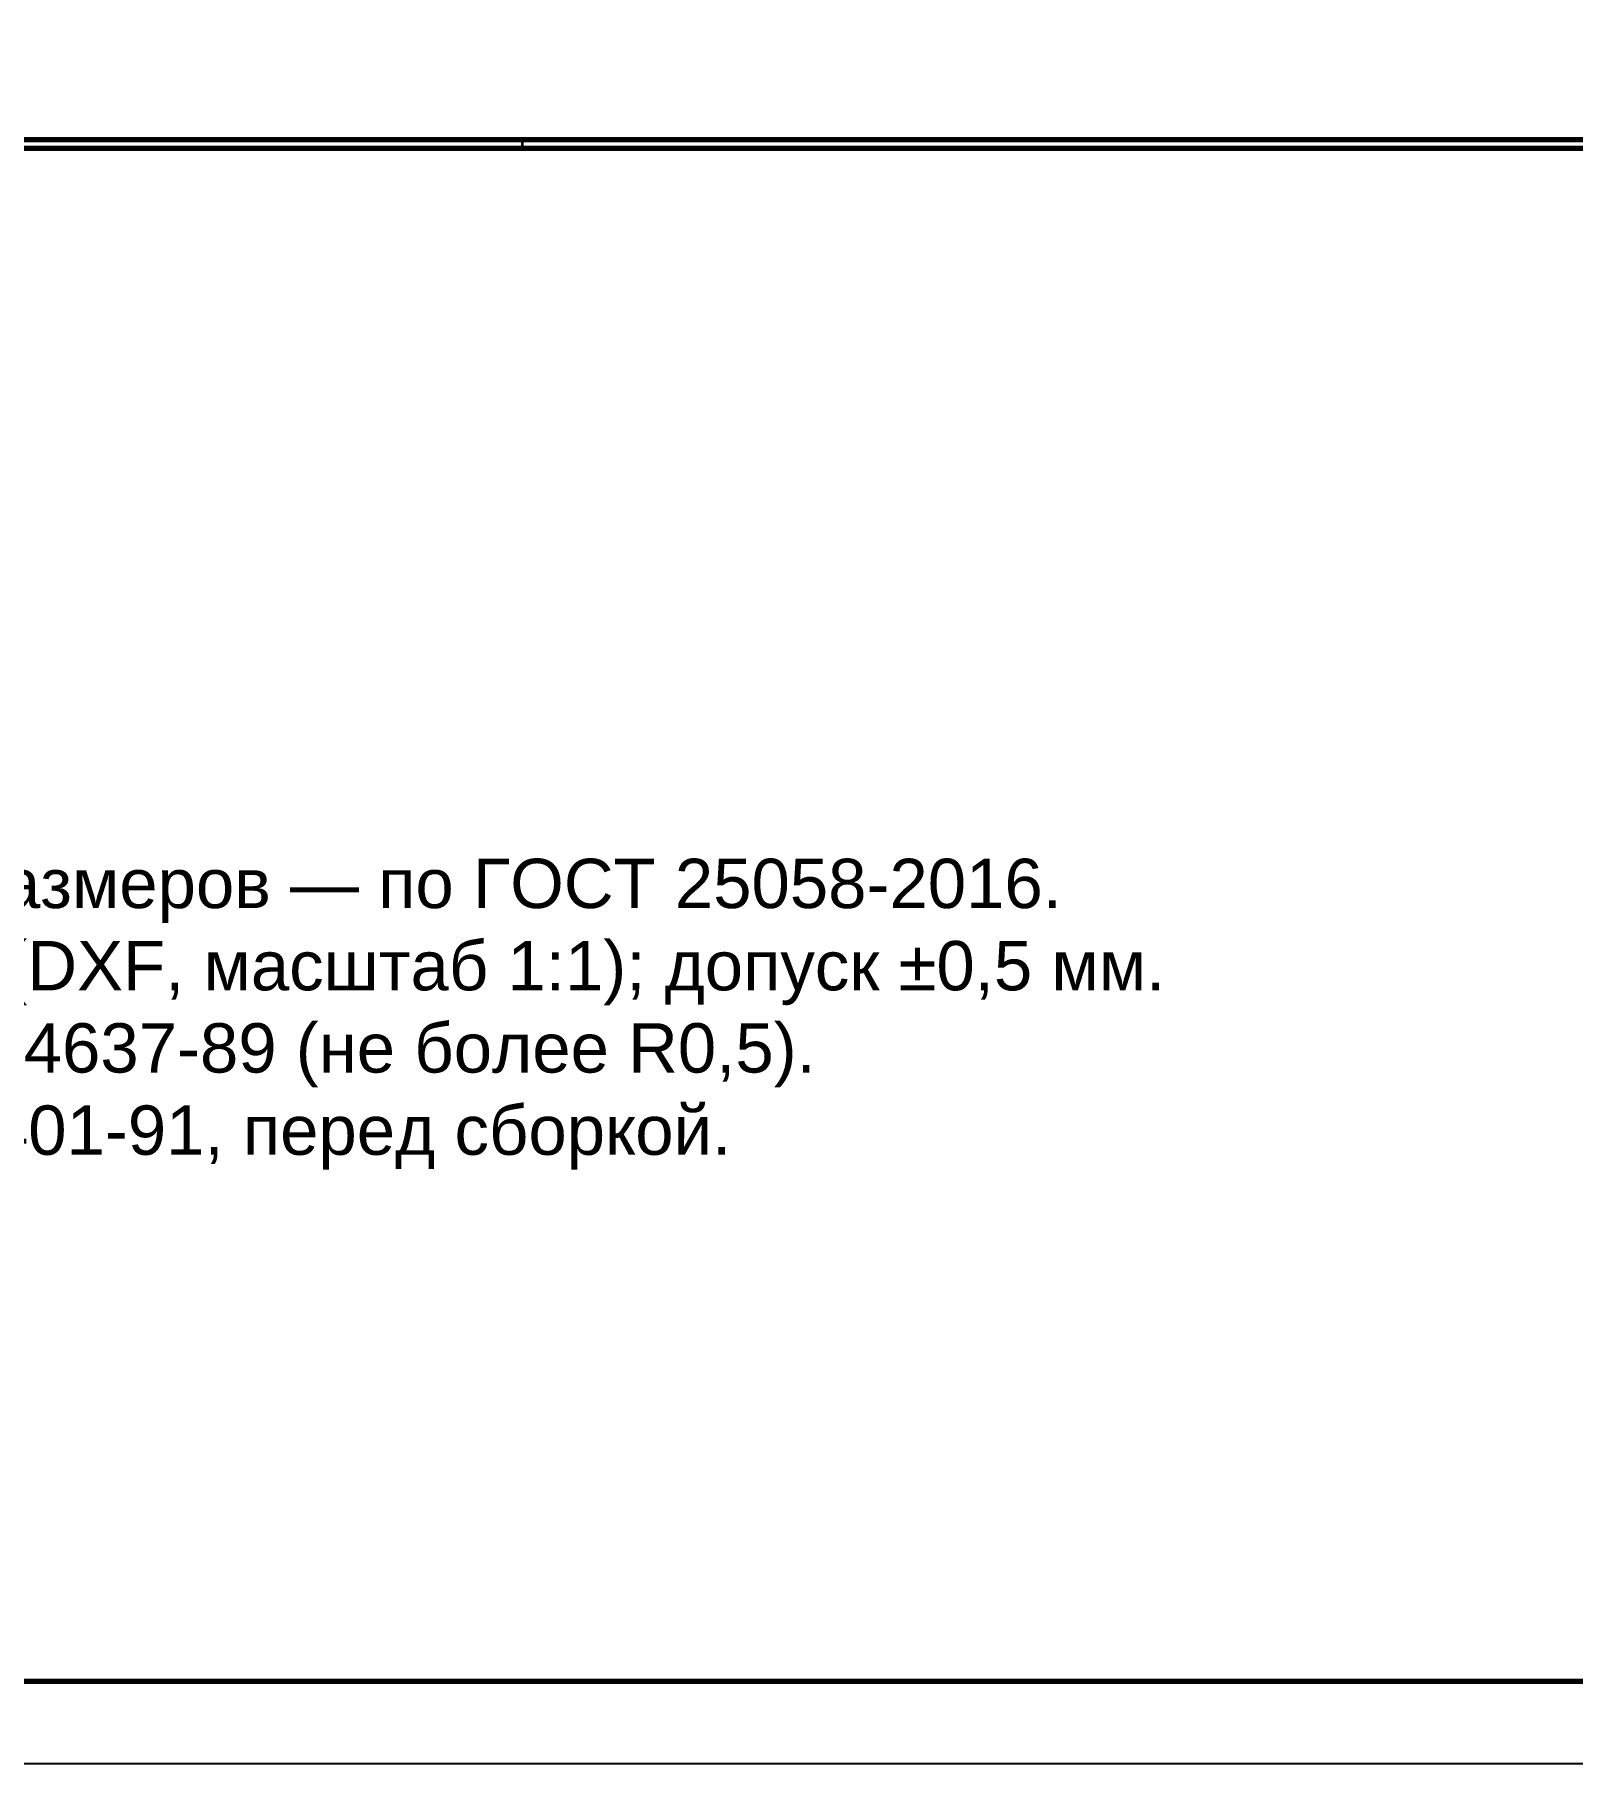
# Model space of a CAD drawing. Header units: millimetres. Extents: x 0 to 420, y 0 to 297.
# Drawn here: x 109.7 to 203.2, y 0 to 105.1 of the extents above; entities that cross this region are included whole.
import ezdxf

# ---------------------------------------------------------------- set-up
doc = ezdxf.new("R2010")
doc.units = ezdxf.units.MM
doc.linetypes.add('DASHED', pattern=[1.524, 1.27, -0.254])
doc.styles.add('GOST', font='Arial')

msp = doc.modelspace()

# ---------------------------------------------------------------- linework, layer by layer
at = {"color": 1, "lineweight": 70}
for p, q in [((364.37, 98.7), (65, 98.7)), ((65, 98.2), (364.37, 98.2))]:
    msp.add_line(p, q, dxfattribs=at)
at = {"color": 5, "linetype": 'DASHED', "lineweight": 35}
for p, q in [((139.39, 98.7), (65, 98.7)), ((139.39, 98.2), (65, 98.2)), ((110.19, 98.7), (110.17, 98.7)), ((110.17, 98.7), (110.17, 98.7)), ((110.17, 98.7), (110.17, 98.7)), ((110.17, 98.7), (110.17, 98.7)), ((110.17, 98.7), (110.18, 98.7)), ((110.18, 98.2), (110.17, 98.2)), ((110.17, 98.2), (110.17, 98.2)), ((110.17, 98.2), (110.17, 98.2)), ((110.17, 98.2), (110.17, 98.2)), ((110.17, 98.2), (110.19, 98.2)), ((110.18, 98.7), (110.19, 98.7)), ((110.19, 98.2), (110.18, 98.2)), ((110.23, 98.7), (110.19, 98.7)), ((110.19, 98.7), (110.21, 98.7)), ((110.21, 98.2), (110.19, 98.2)), ((110.19, 98.2), (110.23, 98.2)), ((110.21, 98.7), (110.22, 98.7)), ((110.22, 98.2), (110.21, 98.2)), ((110.22, 98.7), (110.24, 98.7)), ((110.24, 98.2), (110.22, 98.2)), ((110.27, 98.7), (110.23, 98.7)), ((110.23, 98.2), (110.27, 98.2)), ((110.24, 98.7), (110.27, 98.7)), ((110.27, 98.2), (110.24, 98.2)), ((110.33, 98.7), (110.27, 98.7)), ((110.27, 98.7), (110.29, 98.7)), ((110.29, 98.2), (110.27, 98.2)), ((110.27, 98.2), (110.33, 98.2)), ((110.29, 98.7), (110.32, 98.7)), ((110.32, 98.2), (110.29, 98.2)), ((110.32, 98.7), (110.35, 98.7)), ((110.35, 98.2), (110.32, 98.2)), ((110.4, 98.7), (110.33, 98.7)), ((110.33, 98.2), (110.4, 98.2)), ((110.35, 98.7), (110.38, 98.7)), ((110.38, 98.2), (110.35, 98.2)), ((110.38, 98.7), (110.42, 98.7)), ((110.42, 98.2), (110.38, 98.2)), ((110.47, 98.7), (110.4, 98.7)), ((110.4, 98.2), (110.47, 98.2)), ((110.42, 98.7), (110.46, 98.7)), ((110.46, 98.2), (110.42, 98.2)), ((110.46, 98.7), (111.49, 98.7)), ((111.49, 98.2), (110.46, 98.2)), ((110.55, 98.7), (110.47, 98.7)), ((110.47, 98.2), (110.55, 98.2)), ((110.64, 98.7), (110.55, 98.7)), ((110.55, 98.2), (110.64, 98.2)), ((110.73, 98.7), (110.64, 98.7)), ((110.64, 98.2), (110.73, 98.2)), ((110.82, 98.7), (110.73, 98.7)), ((110.73, 98.2), (110.82, 98.2)), ((110.91, 98.7), (110.82, 98.7)), ((110.82, 98.2), (110.91, 98.2)), ((110.99, 98.7), (110.91, 98.7)), ((110.91, 98.2), (110.99, 98.2)), ((111.08, 98.7), (110.99, 98.7)), ((110.99, 98.2), (111.08, 98.2)), ((112.1, 98.7), (111.08, 98.7)), ((111.08, 98.2), (112.1, 98.2)), ((111.49, 98.7), (111.57, 98.7)), ((111.57, 98.2), (111.49, 98.2)), ((111.57, 98.7), (111.65, 98.7)), ((111.65, 98.2), (111.57, 98.2)), ((111.65, 98.7), (111.74, 98.7)), ((111.74, 98.2), (111.65, 98.2)), ((111.74, 98.7), (111.83, 98.7)), ((111.83, 98.2), (111.74, 98.2)), ((111.83, 98.7), (111.92, 98.7)), ((111.92, 98.2), (111.83, 98.2)), ((111.92, 98.7), (112.01, 98.7)), ((112.01, 98.2), (111.92, 98.2)), ((112.01, 98.7), (112.09, 98.7)), ((112.09, 98.2), (112.01, 98.2)), ((112.09, 98.7), (112.17, 98.7)), ((112.17, 98.2), (112.09, 98.2)), ((112.14, 98.7), (112.1, 98.7)), ((112.1, 98.2), (112.14, 98.2)), ((112.18, 98.7), (112.14, 98.7)), ((112.14, 98.2), (112.18, 98.2)), ((112.17, 98.7), (112.23, 98.7)), ((112.23, 98.2), (112.17, 98.2)), ((112.21, 98.7), (112.18, 98.7)), ((112.18, 98.2), (112.21, 98.2)), ((112.24, 98.7), (112.21, 98.7)), ((112.21, 98.2), (112.24, 98.2)), ((112.23, 98.7), (112.29, 98.7)), ((112.29, 98.2), (112.23, 98.2)), ((112.27, 98.7), (112.24, 98.7)), ((112.24, 98.2), (112.27, 98.2)), ((112.29, 98.7), (112.27, 98.7)), ((112.27, 98.2), (112.29, 98.2)), ((112.29, 98.7), (112.33, 98.7)), ((112.32, 98.7), (112.29, 98.7)), ((112.29, 98.2), (112.32, 98.2)), ((112.33, 98.2), (112.29, 98.2)), ((112.34, 98.7), (112.32, 98.7)), ((112.32, 98.2), (112.34, 98.2)), ((112.33, 98.7), (112.37, 98.7)), ((112.37, 98.2), (112.33, 98.2)), ((112.35, 98.7), (112.34, 98.7)), ((112.34, 98.2), (112.35, 98.2)), ((112.37, 98.7), (112.35, 98.7)), ((112.35, 98.2), (112.37, 98.2)), ((112.37, 98.7), (112.39, 98.7)), ((112.38, 98.7), (112.37, 98.7)), ((112.37, 98.2), (112.38, 98.2)), ((112.39, 98.2), (112.37, 98.2)), ((112.39, 98.7), (112.38, 98.7)), ((112.38, 98.2), (112.39, 98.2)), ((112.39, 98.7), (112.39, 98.7)), ((112.39, 98.7), (112.39, 98.7)), ((112.39, 98.7), (112.39, 98.7)), ((112.39, 98.2), (112.39, 98.2)), ((112.39, 98.2), (112.39, 98.2)), ((112.39, 98.2), (112.39, 98.2)), ((116.87, 98.7), (116.86, 98.7)), ((116.86, 98.7), (116.86, 98.7)), ((116.86, 98.7), (116.87, 98.7)), ((116.87, 98.2), (116.86, 98.2)), ((116.86, 98.2), (116.86, 98.2)), ((116.86, 98.2), (116.87, 98.2)), ((116.89, 98.7), (116.87, 98.7)), ((116.87, 98.7), (116.88, 98.7)), ((116.88, 98.2), (116.87, 98.2)), ((116.87, 98.2), (116.89, 98.2)), ((116.88, 98.7), (116.89, 98.7)), ((116.89, 98.2), (116.88, 98.2)), ((116.92, 98.7), (116.89, 98.7)), ((116.89, 98.7), (116.9, 98.7)), ((116.9, 98.2), (116.89, 98.2)), ((116.89, 98.2), (116.92, 98.2)), ((116.9, 98.7), (116.92, 98.7)), ((116.92, 98.2), (116.9, 98.2)), ((116.97, 98.7), (116.92, 98.7)), ((116.92, 98.7), (116.94, 98.7)), ((116.94, 98.2), (116.92, 98.2)), ((116.92, 98.2), (116.97, 98.2)), ((116.94, 98.7), (116.96, 98.7)), ((116.96, 98.2), (116.94, 98.2)), ((116.96, 98.7), (116.99, 98.7)), ((116.99, 98.2), (116.96, 98.2)), ((117.02, 98.7), (116.97, 98.7)), ((116.97, 98.2), (117.02, 98.2)), ((116.99, 98.7), (117.02, 98.7)), ((117.02, 98.2), (116.99, 98.2)), ((117.09, 98.7), (117.02, 98.7)), ((117.02, 98.7), (117.05, 98.7)), ((117.05, 98.2), (117.02, 98.2)), ((117.02, 98.2), (117.09, 98.2)), ((117.05, 98.7), (117.08, 98.7)), ((117.08, 98.2), (117.05, 98.2)), ((117.08, 98.7), (117.12, 98.7)), ((117.12, 98.2), (117.08, 98.2)), ((117.17, 98.7), (117.09, 98.7)), ((117.09, 98.2), (117.17, 98.2)), ((117.12, 98.7), (117.15, 98.7)), ((117.15, 98.2), (117.12, 98.2)), ((117.15, 98.7), (118.18, 98.7)), ((118.18, 98.2), (117.15, 98.2)), ((117.25, 98.7), (117.17, 98.7)), ((117.17, 98.2), (117.25, 98.2)), ((117.33, 98.7), (117.25, 98.7)), ((117.25, 98.2), (117.33, 98.2)), ((117.42, 98.7), (117.33, 98.7)), ((117.33, 98.2), (117.42, 98.2)), ((117.51, 98.7), (117.42, 98.7)), ((117.42, 98.2), (117.51, 98.2)), ((117.6, 98.7), (117.51, 98.7)), ((117.51, 98.2), (117.6, 98.2)), ((117.69, 98.7), (117.6, 98.7)), ((117.6, 98.2), (117.69, 98.2)), ((117.77, 98.7), (117.69, 98.7)), ((117.69, 98.2), (117.77, 98.2)), ((118.8, 98.7), (117.77, 98.7)), ((117.77, 98.2), (118.8, 98.2)), ((118.18, 98.7), (118.26, 98.7)), ((118.26, 98.2), (118.18, 98.2)), ((118.26, 98.7), (118.35, 98.7)), ((118.35, 98.2), (118.26, 98.2)), ((118.35, 98.7), (118.44, 98.7)), ((118.44, 98.2), (118.35, 98.2)), ((118.44, 98.7), (118.53, 98.7)), ((118.53, 98.2), (118.44, 98.2)), ((118.53, 98.7), (118.62, 98.7)), ((118.62, 98.2), (118.53, 98.2)), ((118.62, 98.7), (118.7, 98.7)), ((118.7, 98.2), (118.62, 98.2)), ((118.7, 98.7), (118.79, 98.7)), ((118.79, 98.2), (118.7, 98.2)), ((118.79, 98.7), (118.86, 98.7)), ((118.86, 98.2), (118.79, 98.2)), ((118.84, 98.7), (118.8, 98.7)), ((118.8, 98.2), (118.84, 98.2)), ((118.87, 98.7), (118.84, 98.7)), ((118.84, 98.2), (118.87, 98.2)), ((118.86, 98.7), (118.93, 98.7)), ((118.93, 98.2), (118.86, 98.2)), ((118.9, 98.7), (118.87, 98.7)), ((118.87, 98.2), (118.9, 98.2)), ((118.94, 98.7), (118.9, 98.7)), ((118.9, 98.2), (118.94, 98.2)), ((118.93, 98.7), (118.98, 98.7)), ((118.98, 98.2), (118.93, 98.2)), ((118.96, 98.7), (118.94, 98.7)), ((118.94, 98.2), (118.96, 98.2)), ((118.99, 98.7), (118.96, 98.7)), ((118.96, 98.2), (118.99, 98.2)), ((118.98, 98.7), (119.03, 98.7)), ((119.03, 98.2), (118.98, 98.2)), ((119.01, 98.7), (118.99, 98.7)), ((118.99, 98.2), (119.01, 98.2)), ((119.03, 98.7), (119.01, 98.7)), ((119.01, 98.2), (119.03, 98.2)), ((119.03, 98.7), (119.06, 98.7)), ((119.05, 98.7), (119.03, 98.7)), ((119.03, 98.2), (119.05, 98.2)), ((119.06, 98.2), (119.03, 98.2)), ((119.06, 98.7), (119.05, 98.7)), ((119.05, 98.2), (119.06, 98.2)), ((119.06, 98.7), (119.08, 98.7)), ((119.08, 98.7), (119.06, 98.7)), ((119.06, 98.2), (119.08, 98.2)), ((119.08, 98.2), (119.06, 98.2)), ((119.08, 98.7), (119.09, 98.7)), ((119.09, 98.7), (119.08, 98.7)), ((119.08, 98.7), (119.08, 98.7)), ((119.08, 98.2), (119.08, 98.2)), ((119.08, 98.2), (119.09, 98.2)), ((119.09, 98.2), (119.08, 98.2)), ((119.09, 98.7), (119.09, 98.7)), ((119.09, 98.2), (119.09, 98.2)), ((123.58, 98.7), (123.56, 98.7)), ((123.56, 98.7), (123.56, 98.7)), ((123.56, 98.7), (123.56, 98.7)), ((123.56, 98.7), (123.56, 98.7)), ((123.56, 98.7), (123.57, 98.7)), ((123.57, 98.2), (123.56, 98.2)), ((123.56, 98.2), (123.56, 98.2)), ((123.56, 98.2), (123.56, 98.2)), ((123.56, 98.2), (123.56, 98.2)), ((123.56, 98.2), (123.58, 98.2)), ((123.57, 98.7), (123.58, 98.7)), ((123.58, 98.2), (123.57, 98.2)), ((123.62, 98.7), (123.58, 98.7)), ((123.58, 98.7), (123.6, 98.7)), ((123.6, 98.2), (123.58, 98.2)), ((123.58, 98.2), (123.62, 98.2)), ((123.6, 98.7), (123.61, 98.7)), ((123.61, 98.2), (123.6, 98.2)), ((123.61, 98.7), (123.63, 98.7)), ((123.63, 98.2), (123.61, 98.2)), ((123.66, 98.7), (123.62, 98.7)), ((123.62, 98.2), (123.66, 98.2)), ((123.63, 98.7), (123.66, 98.7)), ((123.66, 98.2), (123.63, 98.2)), ((123.72, 98.7), (123.66, 98.7)), ((123.66, 98.7), (123.68, 98.7)), ((123.68, 98.2), (123.66, 98.2)), ((123.66, 98.2), (123.72, 98.2)), ((123.68, 98.7), (123.71, 98.7)), ((123.71, 98.2), (123.68, 98.2)), ((123.71, 98.7), (123.74, 98.7)), ((123.74, 98.2), (123.71, 98.2)), ((123.79, 98.7), (123.72, 98.7)), ((123.72, 98.2), (123.79, 98.2)), ((123.74, 98.7), (123.78, 98.7)), ((123.78, 98.2), (123.74, 98.2)), ((123.78, 98.7), (123.81, 98.7)), ((123.81, 98.2), (123.78, 98.2)), ((123.86, 98.7), (123.79, 98.7)), ((123.79, 98.2), (123.86, 98.2)), ((123.81, 98.7), (123.85, 98.7)), ((123.85, 98.2), (123.81, 98.2)), ((123.85, 98.7), (124.88, 98.7)), ((124.88, 98.2), (123.85, 98.2)), ((123.94, 98.7), (123.86, 98.7)), ((123.86, 98.2), (123.94, 98.2)), ((124.03, 98.7), (123.94, 98.7)), ((123.94, 98.2), (124.03, 98.2)), ((124.12, 98.7), (124.03, 98.7)), ((124.03, 98.2), (124.12, 98.2)), ((124.21, 98.7), (124.12, 98.7)), ((124.12, 98.2), (124.21, 98.2)), ((124.3, 98.7), (124.21, 98.7)), ((124.21, 98.2), (124.3, 98.2)), ((124.39, 98.7), (124.3, 98.7)), ((124.3, 98.2), (124.39, 98.2)), ((124.47, 98.7), (124.39, 98.7)), ((124.39, 98.2), (124.47, 98.2)), ((125.49, 98.7), (124.47, 98.7)), ((124.47, 98.2), (125.49, 98.2)), ((124.88, 98.7), (124.96, 98.7)), ((124.96, 98.2), (124.88, 98.2)), ((124.96, 98.7), (125.04, 98.7)), ((125.04, 98.2), (124.96, 98.2)), ((125.04, 98.7), (125.13, 98.7)), ((125.13, 98.2), (125.04, 98.2)), ((125.13, 98.7), (125.22, 98.7)), ((125.22, 98.2), (125.13, 98.2)), ((125.22, 98.7), (125.31, 98.7)), ((125.31, 98.2), (125.22, 98.2)), ((125.31, 98.7), (125.4, 98.7)), ((125.4, 98.2), (125.31, 98.2)), ((125.4, 98.7), (125.48, 98.7)), ((125.48, 98.2), (125.4, 98.2)), ((125.48, 98.7), (125.56, 98.7)), ((125.56, 98.2), (125.48, 98.2)), ((125.53, 98.7), (125.49, 98.7)), ((125.49, 98.2), (125.53, 98.2)), ((125.57, 98.7), (125.53, 98.7)), ((125.53, 98.2), (125.57, 98.2)), ((125.56, 98.7), (125.62, 98.7)), ((125.62, 98.2), (125.56, 98.2)), ((125.6, 98.7), (125.57, 98.7)), ((125.57, 98.2), (125.6, 98.2)), ((125.63, 98.7), (125.6, 98.7)), ((125.6, 98.2), (125.63, 98.2)), ((125.62, 98.7), (125.68, 98.7)), ((125.68, 98.2), (125.62, 98.2)), ((125.66, 98.7), (125.63, 98.7)), ((125.63, 98.2), (125.66, 98.2)), ((125.68, 98.7), (125.66, 98.7)), ((125.66, 98.2), (125.68, 98.2)), ((125.68, 98.7), (125.73, 98.7)), ((125.71, 98.7), (125.68, 98.7)), ((125.68, 98.2), (125.71, 98.2)), ((125.73, 98.2), (125.68, 98.2)), ((125.73, 98.7), (125.71, 98.7)), ((125.71, 98.2), (125.73, 98.2)), ((125.73, 98.7), (125.76, 98.7)), ((125.75, 98.7), (125.73, 98.7)), ((125.73, 98.2), (125.75, 98.2)), ((125.76, 98.2), (125.73, 98.2)), ((125.76, 98.7), (125.75, 98.7)), ((125.75, 98.2), (125.76, 98.2)), ((125.76, 98.7), (125.78, 98.7)), ((125.77, 98.7), (125.76, 98.7)), ((125.76, 98.2), (125.77, 98.2)), ((125.78, 98.2), (125.76, 98.2)), ((125.78, 98.7), (125.77, 98.7)), ((125.77, 98.2), (125.78, 98.2)), ((125.78, 98.7), (125.79, 98.7)), ((125.79, 98.7), (125.78, 98.7)), ((125.78, 98.7), (125.78, 98.7)), ((125.78, 98.2), (125.78, 98.2)), ((125.78, 98.2), (125.79, 98.2)), ((125.79, 98.2), (125.78, 98.2)), ((132.32, 98.7), (132.31, 98.7)), ((132.31, 98.7), (132.31, 98.7)), ((132.31, 98.7), (132.32, 98.7)), ((132.32, 98.2), (132.31, 98.2)), ((132.31, 98.2), (132.31, 98.2)), ((132.31, 98.2), (132.32, 98.2)), ((132.34, 98.7), (132.32, 98.7)), ((132.32, 98.7), (132.33, 98.7)), ((132.33, 98.2), (132.32, 98.2)), ((132.32, 98.2), (132.34, 98.2)), ((132.33, 98.7), (132.34, 98.7)), ((132.34, 98.2), (132.33, 98.2)), ((132.37, 98.7), (132.34, 98.7)), ((132.34, 98.7), (132.35, 98.7)), ((132.35, 98.2), (132.34, 98.2)), ((132.34, 98.2), (132.37, 98.2)), ((132.35, 98.7), (132.37, 98.7)), ((132.37, 98.2), (132.35, 98.2)), ((132.42, 98.7), (132.37, 98.7)), ((132.37, 98.7), (132.39, 98.7)), ((132.39, 98.2), (132.37, 98.2)), ((132.37, 98.2), (132.42, 98.2)), ((132.39, 98.7), (132.41, 98.7)), ((132.41, 98.2), (132.39, 98.2)), ((132.41, 98.7), (132.44, 98.7)), ((132.44, 98.2), (132.41, 98.2)), ((132.48, 98.7), (132.42, 98.7)), ((132.42, 98.2), (132.48, 98.2)), ((132.44, 98.7), (132.47, 98.7)), ((132.47, 98.2), (132.44, 98.2)), ((132.47, 98.7), (132.5, 98.7)), ((132.5, 98.2), (132.47, 98.2)), ((132.54, 98.7), (132.48, 98.7)), ((132.48, 98.2), (132.54, 98.2)), ((132.5, 98.7), (132.53, 98.7)), ((132.53, 98.2), (132.5, 98.2)), ((132.53, 98.7), (132.57, 98.7)), ((132.57, 98.2), (132.53, 98.2)), ((132.62, 98.7), (132.54, 98.7)), ((132.54, 98.2), (132.62, 98.2)), ((132.57, 98.7), (132.6, 98.7)), ((132.6, 98.2), (132.57, 98.2)), ((132.6, 98.7), (133.63, 98.7)), ((133.63, 98.2), (132.6, 98.2)), ((132.7, 98.7), (132.62, 98.7)), ((132.62, 98.2), (132.7, 98.2)), ((132.79, 98.7), (132.7, 98.7)), ((132.7, 98.2), (132.79, 98.2)), ((132.88, 98.7), (132.79, 98.7)), ((132.79, 98.2), (132.88, 98.2)), ((132.97, 98.7), (132.88, 98.7)), ((132.88, 98.2), (132.97, 98.2)), ((133.05, 98.7), (132.97, 98.7)), ((132.97, 98.2), (133.05, 98.2)), ((133.14, 98.7), (133.05, 98.7)), ((133.05, 98.2), (133.14, 98.2)), ((133.22, 98.7), (133.14, 98.7)), ((133.14, 98.2), (133.22, 98.2)), ((134.25, 98.7), (133.22, 98.7)), ((133.22, 98.2), (134.25, 98.2)), ((133.63, 98.7), (133.71, 98.7)), ((133.71, 98.2), (133.63, 98.2)), ((133.71, 98.7), (133.8, 98.7)), ((133.8, 98.2), (133.71, 98.2)), ((133.8, 98.7), (133.89, 98.7)), ((133.89, 98.2), (133.8, 98.2)), ((133.89, 98.7), (133.98, 98.7)), ((133.98, 98.2), (133.89, 98.2)), ((133.98, 98.7), (134.07, 98.7)), ((134.07, 98.2), (133.98, 98.2)), ((134.07, 98.7), (134.15, 98.7)), ((134.15, 98.2), (134.07, 98.2)), ((134.15, 98.7), (134.24, 98.7)), ((134.24, 98.2), (134.15, 98.2)), ((134.24, 98.7), (134.31, 98.7)), ((134.31, 98.2), (134.24, 98.2)), ((134.29, 98.7), (134.25, 98.7)), ((134.25, 98.2), (134.29, 98.2)), ((134.32, 98.7), (134.29, 98.7)), ((134.29, 98.2), (134.32, 98.2)), ((134.31, 98.7), (134.38, 98.7)), ((134.38, 98.2), (134.31, 98.2)), ((134.36, 98.7), (134.32, 98.7)), ((134.32, 98.2), (134.36, 98.2)), ((134.39, 98.7), (134.36, 98.7)), ((134.36, 98.2), (134.39, 98.2)), ((134.38, 98.7), (134.44, 98.7)), ((134.44, 98.2), (134.38, 98.2)), ((134.41, 98.7), (134.39, 98.7)), ((134.39, 98.2), (134.41, 98.2)), ((134.44, 98.7), (134.41, 98.7)), ((134.41, 98.2), (134.44, 98.2)), ((134.44, 98.7), (134.48, 98.7)), ((134.46, 98.7), (134.44, 98.7)), ((134.44, 98.2), (134.46, 98.2)), ((134.48, 98.2), (134.44, 98.2)), ((134.48, 98.7), (134.46, 98.7)), ((134.46, 98.2), (134.48, 98.2)), ((134.48, 98.7), (134.51, 98.7)), ((134.5, 98.7), (134.48, 98.7)), ((134.48, 98.2), (134.5, 98.2)), ((134.51, 98.2), (134.48, 98.2)), ((134.52, 98.7), (134.5, 98.7)), ((134.5, 98.2), (134.52, 98.2)), ((134.51, 98.7), (134.53, 98.7)), ((134.53, 98.2), (134.51, 98.2)), ((134.53, 98.7), (134.52, 98.7)), ((134.52, 98.2), (134.53, 98.2)), ((134.53, 98.7), (134.54, 98.7)), ((134.54, 98.7), (134.53, 98.7)), ((134.53, 98.7), (134.53, 98.7)), ((134.53, 98.2), (134.53, 98.2)), ((134.53, 98.2), (134.54, 98.2)), ((134.54, 98.2), (134.53, 98.2)), ((134.54, 98.7), (134.54, 98.7)), ((134.54, 98.2), (134.54, 98.2)), ((139.04, 98.7), (139.01, 98.7)), ((139.01, 98.7), (139.01, 98.7)), ((139.01, 98.7), (139.01, 98.7)), ((139.01, 98.7), (139.01, 98.7)), ((139.01, 98.7), (139.02, 98.7)), ((139.02, 98.2), (139.01, 98.2)), ((139.01, 98.2), (139.01, 98.2)), ((139.01, 98.2), (139.01, 98.2)), ((139.01, 98.2), (139.01, 98.2)), ((139.01, 98.2), (139.04, 98.2)), ((139.02, 98.7), (139.03, 98.7)), ((139.03, 98.2), (139.02, 98.2)), ((139.03, 98.7), (139.05, 98.7)), ((139.05, 98.2), (139.03, 98.2)), ((139.07, 98.7), (139.04, 98.7)), ((139.04, 98.2), (139.07, 98.2)), ((139.05, 98.7), (139.07, 98.7)), ((139.07, 98.2), (139.05, 98.2)), ((139.11, 98.7), (139.07, 98.7)), ((139.07, 98.7), (139.09, 98.7)), ((139.09, 98.2), (139.07, 98.2)), ((139.07, 98.2), (139.11, 98.2)), ((139.09, 98.7), (139.11, 98.7)), ((139.11, 98.2), (139.09, 98.2)), ((139.17, 98.7), (139.11, 98.7)), ((139.11, 98.7), (139.13, 98.7)), ((139.13, 98.2), (139.11, 98.2)), ((139.11, 98.2), (139.17, 98.2)), ((139.13, 98.7), (139.16, 98.7)), ((139.16, 98.2), (139.13, 98.2)), ((139.16, 98.7), (139.19, 98.7)), ((139.19, 98.2), (139.16, 98.2)), ((139.24, 98.7), (139.17, 98.7)), ((139.17, 98.2), (139.24, 98.2)), ((139.19, 98.7), (139.23, 98.7)), ((139.23, 98.2), (139.19, 98.2)), ((139.23, 98.7), (139.26, 98.7)), ((139.26, 98.2), (139.23, 98.2)), ((139.31, 98.7), (139.24, 98.7)), ((139.24, 98.2), (139.31, 98.2)), ((139.26, 98.7), (139.3, 98.7)), ((139.3, 98.2), (139.26, 98.2)), ((139.3, 98.7), (140.33, 98.7)), ((140.33, 98.2), (139.3, 98.2)), ((139.39, 98.7), (139.31, 98.7)), ((139.31, 98.2), (139.39, 98.2)), ((139.48, 98.7), (139.39, 98.7)), ((139.39, 98.2), (139.39, 98.7)), ((139.39, 98.2), (139.39, 98.7)), ((289.99, 98.7), (139.39, 98.7)), ((139.39, 98.2), (139.48, 98.2)), ((289.99, 98.2), (139.39, 98.2)), ((139.57, 98.7), (139.48, 98.7)), ((139.48, 98.2), (139.57, 98.2)), ((139.66, 98.7), (139.57, 98.7)), ((139.57, 98.2), (139.66, 98.2)), ((139.75, 98.7), (139.66, 98.7)), ((139.66, 98.2), (139.75, 98.2)), ((139.84, 98.7), (139.75, 98.7)), ((139.75, 98.2), (139.84, 98.2)), ((139.92, 98.7), (139.84, 98.7)), ((139.84, 98.2), (139.92, 98.2)), ((140.95, 98.7), (139.92, 98.7)), ((139.92, 98.2), (140.95, 98.2)), ((140.33, 98.7), (140.41, 98.7)), ((140.41, 98.2), (140.33, 98.2)), ((140.41, 98.7), (140.49, 98.7)), ((140.49, 98.2), (140.41, 98.2)), ((140.49, 98.7), (140.58, 98.7)), ((140.58, 98.2), (140.49, 98.2)), ((140.58, 98.7), (140.67, 98.7)), ((140.67, 98.2), (140.58, 98.2)), ((140.67, 98.7), (140.76, 98.7)), ((140.76, 98.2), (140.67, 98.2)), ((140.76, 98.7), (140.85, 98.7)), ((140.85, 98.2), (140.76, 98.2)), ((140.85, 98.7), (140.93, 98.7)), ((140.93, 98.2), (140.85, 98.2)), ((140.93, 98.7), (141.01, 98.7)), ((141.01, 98.2), (140.93, 98.2)), ((140.98, 98.7), (140.95, 98.7)), ((140.95, 98.2), (140.98, 98.2)), ((141.02, 98.7), (140.98, 98.7)), ((140.98, 98.2), (141.02, 98.2)), ((141.01, 98.7), (141.07, 98.7)), ((141.07, 98.2), (141.01, 98.2)), ((141.05, 98.7), (141.02, 98.7)), ((141.02, 98.2), (141.05, 98.2)), ((141.08, 98.7), (141.05, 98.7)), ((141.05, 98.2), (141.08, 98.2)), ((141.07, 98.7), (141.13, 98.7)), ((141.13, 98.2), (141.07, 98.2)), ((141.11, 98.7), (141.08, 98.7)), ((141.08, 98.2), (141.11, 98.2)), ((141.14, 98.7), (141.11, 98.7)), ((141.11, 98.2), (141.14, 98.2)), ((141.13, 98.7), (141.18, 98.7)), ((141.18, 98.2), (141.13, 98.2)), ((141.16, 98.7), (141.14, 98.7)), ((141.14, 98.2), (141.16, 98.2)), ((141.18, 98.7), (141.16, 98.7)), ((141.16, 98.2), (141.18, 98.2)), ((141.18, 98.7), (141.21, 98.7)), ((141.2, 98.7), (141.18, 98.7)), ((141.18, 98.2), (141.2, 98.2)), ((141.21, 98.2), (141.18, 98.2)), ((141.2, 98.7), (141.19, 98.7)), ((141.19, 98.7), (141.19, 98.7)), ((141.19, 98.7), (141.19, 98.7)), ((141.19, 98.7), (141.2, 98.7)), ((141.2, 98.2), (141.19, 98.2)), ((141.19, 98.2), (141.19, 98.2)), ((141.19, 98.2), (141.19, 98.2)), ((141.19, 98.2), (141.2, 98.2)), ((141.21, 98.7), (141.2, 98.7)), ((141.22, 98.7), (141.2, 98.7)), ((141.2, 98.7), (141.22, 98.7)), ((141.2, 98.2), (141.21, 98.2)), ((141.22, 98.2), (141.2, 98.2)), ((141.2, 98.2), (141.22, 98.2)), ((141.21, 98.7), (141.23, 98.7)), ((141.22, 98.7), (141.21, 98.7)), ((141.21, 98.2), (141.22, 98.2)), ((141.23, 98.2), (141.21, 98.2)), ((141.23, 98.7), (141.22, 98.7)), ((141.25, 98.7), (141.22, 98.7)), ((141.22, 98.7), (141.25, 98.7)), ((141.22, 98.2), (141.23, 98.2)), ((141.25, 98.2), (141.22, 98.2)), ((141.22, 98.2), (141.25, 98.2)), ((141.23, 98.7), (141.24, 98.7)), ((141.24, 98.7), (141.23, 98.7)), ((141.23, 98.2), (141.24, 98.2)), ((141.24, 98.2), (141.23, 98.2)), ((141.24, 98.7), (141.24, 98.7)), ((141.24, 98.2), (141.24, 98.2)), ((141.28, 98.7), (141.25, 98.7)), ((141.25, 98.7), (141.28, 98.7)), ((141.28, 98.2), (141.25, 98.2)), ((141.25, 98.2), (141.28, 98.2)), ((141.32, 98.7), (141.28, 98.7)), ((141.28, 98.7), (141.32, 98.7)), ((141.32, 98.2), (141.28, 98.2)), ((141.28, 98.2), (141.32, 98.2)), ((141.36, 98.7), (141.32, 98.7)), ((141.32, 98.7), (141.36, 98.7)), ((141.36, 98.2), (141.32, 98.2)), ((141.32, 98.2), (141.36, 98.2)), ((141.41, 98.7), (141.36, 98.7)), ((141.36, 98.7), (141.41, 98.7)), ((141.41, 98.2), (141.36, 98.2)), ((141.36, 98.2), (141.41, 98.2)), ((141.47, 98.7), (141.41, 98.7)), ((141.41, 98.7), (141.47, 98.7)), ((141.47, 98.2), (141.41, 98.2)), ((141.41, 98.2), (141.47, 98.2)), ((141.53, 98.7), (141.47, 98.7)), ((141.47, 98.7), (141.53, 98.7)), ((141.53, 98.2), (141.47, 98.2)), ((141.47, 98.2), (141.53, 98.2)), ((141.59, 98.7), (141.53, 98.7)), ((141.53, 98.7), (141.59, 98.7)), ((141.59, 98.2), (141.53, 98.2)), ((141.53, 98.2), (141.59, 98.2)), ((141.65, 98.7), (141.59, 98.7)), ((141.59, 98.7), (141.65, 98.7)), ((141.65, 98.2), (141.59, 98.2)), ((141.59, 98.2), (141.65, 98.2)), ((141.72, 98.7), (141.65, 98.7)), ((141.65, 98.7), (141.72, 98.7)), ((141.72, 98.2), (141.65, 98.2)), ((141.65, 98.2), (141.72, 98.2)), ((141.79, 98.7), (141.72, 98.7)), ((141.72, 98.7), (141.79, 98.7)), ((141.79, 98.2), (141.72, 98.2)), ((141.72, 98.2), (141.79, 98.2)), ((141.79, 98.7), (142.99, 98.7)), ((142.99, 98.7), (141.79, 98.7)), ((142.99, 98.2), (141.79, 98.2)), ((141.79, 98.2), (142.99, 98.2)), ((142.99, 98.7), (143.05, 98.7)), ((143.05, 98.7), (142.99, 98.7)), ((142.99, 98.2), (143.05, 98.2)), ((143.05, 98.2), (142.99, 98.2)), ((143.05, 98.7), (143.12, 98.7)), ((143.12, 98.7), (143.05, 98.7)), ((143.05, 98.2), (143.12, 98.2)), ((143.12, 98.2), (143.05, 98.2)), ((143.12, 98.7), (143.18, 98.7)), ((143.18, 98.7), (143.12, 98.7)), ((143.12, 98.2), (143.18, 98.2)), ((143.18, 98.2), (143.12, 98.2)), ((143.18, 98.7), (143.25, 98.7)), ((143.25, 98.7), (143.18, 98.7)), ((143.18, 98.2), (143.25, 98.2)), ((143.25, 98.2), (143.18, 98.2)), ((143.25, 98.7), (143.31, 98.7)), ((143.31, 98.7), (143.25, 98.7)), ((143.25, 98.2), (143.31, 98.2)), ((143.31, 98.2), (143.25, 98.2)), ((143.31, 98.7), (143.36, 98.7)), ((143.36, 98.7), (143.31, 98.7)), ((143.31, 98.2), (143.36, 98.2)), ((143.36, 98.2), (143.31, 98.2)), ((143.36, 98.7), (143.41, 98.7)), ((143.41, 98.7), (143.36, 98.7)), ((143.36, 98.2), (143.41, 98.2)), ((143.41, 98.2), (143.36, 98.2)), ((143.41, 98.7), (143.46, 98.7)), ((143.46, 98.7), (143.41, 98.7)), ((143.41, 98.2), (143.46, 98.2)), ((143.46, 98.2), (143.41, 98.2)), ((143.46, 98.7), (143.49, 98.7)), ((143.49, 98.7), (143.46, 98.7)), ((143.46, 98.2), (143.49, 98.2)), ((143.49, 98.2), (143.46, 98.2)), ((143.49, 98.7), (143.53, 98.7)), ((143.53, 98.7), (143.49, 98.7)), ((143.49, 98.2), (143.53, 98.2)), ((143.53, 98.2), (143.49, 98.2)), ((143.53, 98.7), (143.55, 98.7)), ((143.55, 98.7), (143.53, 98.7)), ((143.53, 98.2), (143.55, 98.2)), ((143.55, 98.2), (143.53, 98.2)), ((143.55, 98.7), (143.57, 98.7)), ((143.57, 98.7), (143.55, 98.7)), ((143.55, 98.2), (143.57, 98.2)), ((143.57, 98.2), (143.55, 98.2)), ((143.57, 98.7), (143.58, 98.7)), ((143.58, 98.7), (143.57, 98.7)), ((143.57, 98.2), (143.58, 98.2)), ((143.58, 98.2), (143.57, 98.2)), ((143.58, 98.7), (143.59, 98.7)), ((143.59, 98.7), (143.58, 98.7)), ((143.58, 98.2), (143.59, 98.2)), ((143.59, 98.2), (143.58, 98.2))]:
    msp.add_line(p, q, dxfattribs=at)
at = {"color": 7, "lineweight": 25}
msp.add_lwpolyline([(0, 0), (420, 0), (420, 297), (0, 297)], close=True, dxfattribs=at)
at = {"color": 7, "lineweight": 70}
msp.add_lwpolyline([(20, 5), (415, 5), (415, 292), (20, 292)], close=True, dxfattribs=at)

# ---------------------------------------------------------------- texts
at = {"color": 3, "style": 'GOST'}
for s, p in [('2. Неуказанные предельные отклонения размеров — по ГОСТ 25058-2016.', (25, 52)), ('3. Резка лазерная/плазменная по контуру (DXF, масштаб 1:1); допуск ±0,5 мм.', (25, 47)), ('4. Заусенцы и острые кромки — по ГОСТ 14637-89 (не более R0,5).', (25, 42)), ('5. Покрытие лакокрасочное — по ГОСТ 9.401-91, перед сборкой.', (25, 37))]:
    msp.add_text(s, height=3, dxfattribs=at).set_placement(p)

doc.saveas('drawing.dxf')
